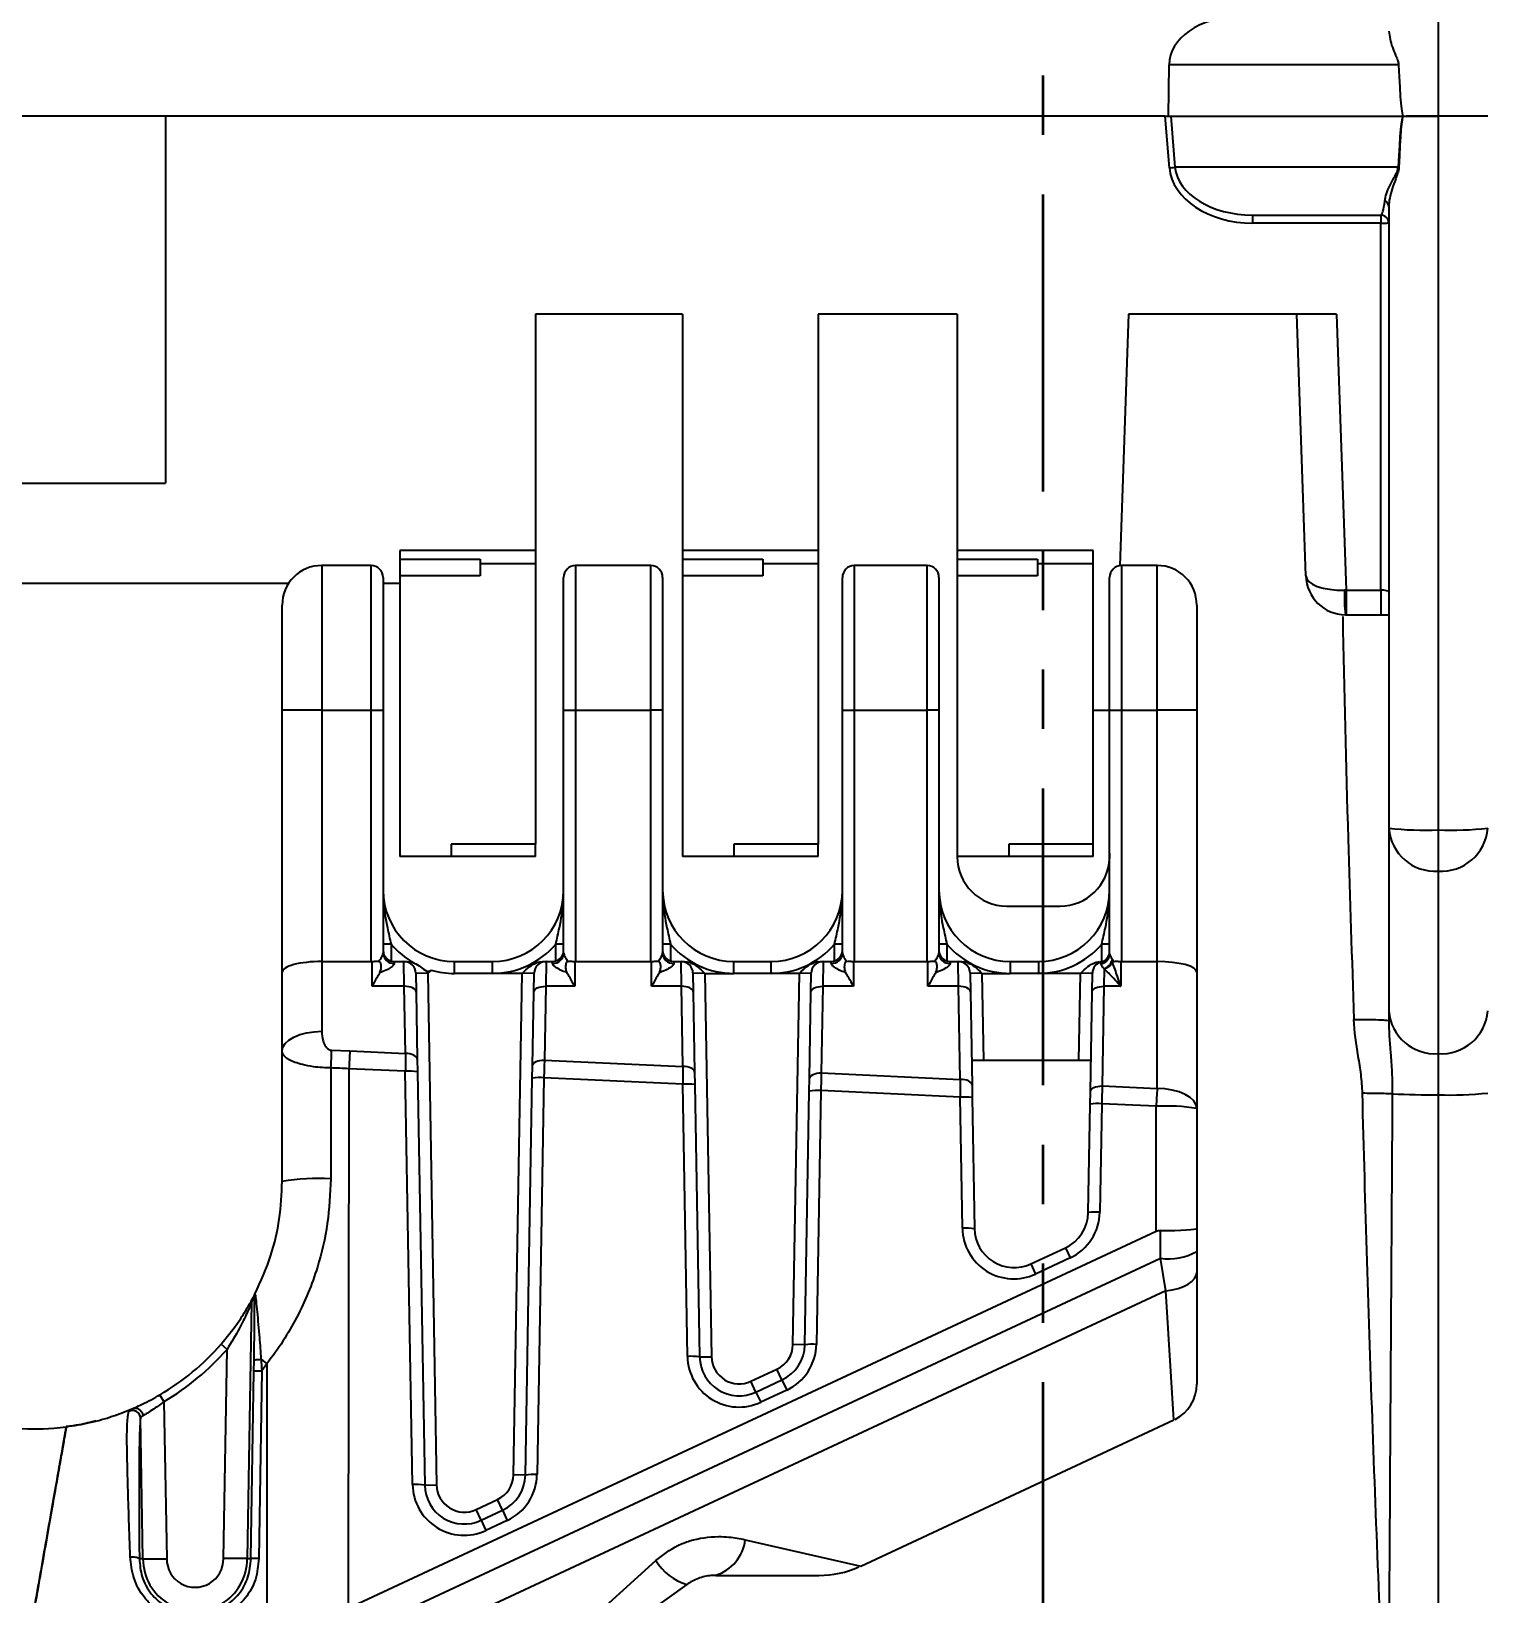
# Model space of a CAD drawing. Header units: millimetres. Extents: x 12 to 854, y 4 to 555.
# Drawn here: x 217.26 to 248.4, y 246.75 to 280.16 of the extents above; entities that cross this region are included whole.
import ezdxf

# ---------------------------------------------------------------- set-up
doc = ezdxf.new("R2010")
doc.units = ezdxf.units.MM
doc.linetypes.add('CENTER', pattern=[10.16, 6.35, -1.27, 1.27, -1.27])
doc.linetypes.add('PHANTOM', pattern=[12.7, 6.35, -1.27, 1.27, -1.27, 1.27, -1.27])
doc.layers.add('DEFAULT_1', color=7, linetype='CENTER')
doc.styles.add('SLDTEXTSTYLE2', font='TXT', dxfattribs={"width": 0.75})
doc.dimstyles.new('SLDDIMSTYLE0', dxfattribs={"dimtxt": 6.614583, "dimasz": 3.556, "dimexe": 0, "dimexo": 0.0625, "dimgap": 1.653646, "dimtad": 1, "dimdec": 0, "dimlfac": 3, "dimrnd": 1e-09, "dimzin": 12, "dimdsep": 46, "dimtxsty": 'SLDTEXTSTYLE2', "dimblk1": 'CLOSED', "dimblk2": 'CLOSED', "dimsah": 1, "dimcen": 0.09, "dimadec": 0, "dimazin": 3, "dimtfac": 1, "dimtdec": 0, "dimtofl": 0, "dimtmove": 0, "dimatfit": 3, "dimldrblk": 'CLOSED', "dimfxl": 1, "dimfrac": 2, "dimtolj": 1, "dimtzin": 12, "dimarcsym": 0})

# ---------------------------------------------------------------- blocks, each defined once
blk = doc.blocks.new('_Closed')
at = {"color": 0, "linetype": 'ByBlock', "lineweight": -2}
for p, q in [((-1, 0.166667), (0, 0)), ((-1, 0.166667), (-1, -0.166667)), ((0, 0), (-1, -0.166667)), ((0, 0), (-1, 0))]:
    blk.add_line(p, q, dxfattribs=at)
blk = doc.blocks.new('_D')
at = {"layer": 'DEFAULT_1'}
for p, q in [((196.6, 336.443), (194.588, 336.443)), ((194.588, 336.443), (194.588, 325.933)), ((213.7, 336.443), (215.712, 336.443)), ((215.712, 336.443), (215.712, 325.933)), ((194.588, 325.933), (196.6, 325.933)), ((215.712, 325.933), (213.7, 325.933)), ((117.805, 279.346), (117.805, 325.592)), ((284.344, 279.346), (284.344, 325.592)), ((117.805, 324.592), (284.344, 324.592))]:
    blk.add_line(p, q, dxfattribs=at)
at = {"layer": 'DEFAULT_1', "xscale": 3.556, "yscale": 3.556, "rotation": 180}
blk.add_blockref('_Closed', (117.805, 324.592, -2.982), dxfattribs=at)
at = {"layer": 'DEFAULT_1', "xscale": 3.556, "yscale": 3.556}
blk.add_blockref('_Closed', (284.344, 324.592, -2.982), dxfattribs=at)
at = {"layer": 'DEFAULT_1', "char_height": 6.6146, "attachment_point": 1, "style": 'SLDTEXTSTYLE2'}
for s, insert in [('500', (197.819, 346.311)), ('19.7', (196.6, 334.46))]:
    blk.add_mtext(s, dxfattribs=dict(at, insert=insert))

msp = doc.modelspace()

# ---------------------------------------------------------------- linework, layer by layer
at = {"color": 7, "linetype": 'PHANTOM', "lineweight": 35}
msp.add_line((238.886, 302.073), (238.886, 226.102), dxfattribs=at)
at = {"color": 7, "linetype": 'Continuous', "lineweight": 25}
for p, q in [((247.345, 287.614), (247.345, 278.346)), ((241.573, 278.346), (241.589, 279.441)), ((246.496, 279.441), (241.589, 279.441)), ((220.125, 278.346), (182.025, 278.346)), ((220.125, 278.346), (220.125, 270.501)), ((241.502, 278.346), (220.125, 278.346)), ((241.595, 277.239), (241.502, 278.346)), ((241.502, 278.346), (241.623, 278.346)), ((241.623, 278.346), (241.715, 277.251)), ((241.623, 278.346), (246.593, 278.346)), ((246.593, 278.346), (246.597, 278.346)), ((246.94, 278.346), (246.655, 278.346)), ((247.345, 278.346), (246.94, 278.346)), ((247.345, 278.346), (247.345, 263.083)), ((248.403, 278.346), (247.345, 278.346)), ((246.488, 277.251), (241.715, 277.251)), ((246.287, 276.409), (246.287, 263.12)), ((243.372, 276.229), (246.117, 276.229)), ((243.372, 276.229), (243.372, 276.054)), ((246.117, 276.054), (243.372, 276.054)), ((246.117, 276.229), (246.117, 276.054)), ((246.117, 268.211), (246.117, 276.054)), ((231.182, 274.113), (228.041, 274.113)), ((228.041, 274.113), (228.041, 269.06)), ((231.182, 274.113), (231.182, 269.06)), ((237.058, 274.113), (234.086, 274.113)), ((234.086, 274.113), (234.086, 269.06)), ((237.058, 274.113), (237.058, 269.06)), ((240.72, 274.113), (240.532, 268.733)), ((245.166, 274.113), (240.72, 274.113)), ((244.513, 268.515), (244.318, 274.113)), ((245.166, 274.113), (245.372, 268.211)), ((182.025, 270.501), (220.125, 270.501)), ((228.041, 269.06), (225.137, 269.06)), ((225.137, 269.06), (225.137, 268.876)), ((228.041, 269.06), (228.041, 268.771)), ((234.086, 269.06), (231.182, 269.06)), ((231.182, 269.06), (231.182, 268.876)), ((234.086, 269.06), (234.086, 268.771)), ((239.962, 269.06), (237.058, 269.06)), ((237.058, 269.06), (237.058, 268.876)), ((239.962, 268.771), (239.962, 269.06)), ((224.527, 268.736), (223.469, 268.736)), ((225.137, 268.876), (226.856, 268.876)), ((225.137, 268.876), (225.137, 268.515)), ((226.856, 268.876), (226.856, 268.771)), ((226.856, 268.771), (226.856, 268.515)), ((228.041, 268.771), (226.856, 268.771)), ((228.041, 268.771), (228.041, 262.779)), ((230.505, 268.736), (228.896, 268.736)), ((231.182, 268.876), (232.901, 268.876)), ((231.182, 268.876), (231.182, 268.515)), ((232.901, 268.876), (232.901, 268.771)), ((232.901, 268.771), (232.901, 268.515)), ((234.086, 268.771), (232.901, 268.771)), ((234.086, 268.771), (234.086, 262.779)), ((236.414, 268.736), (234.857, 268.736)), ((237.058, 268.876), (238.777, 268.876)), ((237.058, 268.876), (237.058, 268.515)), ((238.777, 268.876), (238.777, 268.771)), ((238.777, 268.771), (238.777, 268.515)), ((239.962, 268.771), (238.777, 268.771)), ((239.962, 262.779), (239.962, 268.771)), ((241.334, 268.736), (240.572, 268.736)), ((222.762, 268.355), (179.387, 268.355)), ((224.781, 268.482), (224.781, 265.646)), ((225.137, 268.355), (224.781, 268.355)), ((225.137, 268.515), (225.137, 262.513)), ((226.856, 268.515), (225.137, 268.515)), ((228.642, 265.646), (228.642, 268.482)), ((230.759, 268.482), (230.759, 265.646)), ((232.901, 268.515), (231.182, 268.515)), ((231.182, 268.515), (231.182, 262.513)), ((234.603, 265.646), (234.603, 268.482)), ((236.668, 268.482), (236.668, 265.646)), ((238.777, 268.515), (237.058, 268.515)), ((237.058, 268.515), (237.058, 262.513)), ((240.318, 265.646), (240.318, 268.482)), ((245.372, 268.211), (246.117, 268.211)), ((222.622, 265.646), (222.622, 267.89)), ((242.18, 267.89), (242.18, 265.646)), ((245.372, 267.685), (246.117, 267.685)), ((223.469, 265.646), (222.622, 265.646)), ((222.622, 260.043), (222.622, 265.646)), ((223.469, 265.646), (224.527, 265.646)), ((223.469, 265.646), (223.469, 260.27)), ((224.527, 265.646), (224.781, 265.646)), ((224.527, 260.27), (224.527, 265.646)), ((224.781, 265.646), (224.781, 260.457)), ((228.642, 265.646), (228.896, 265.646)), ((228.642, 260.457), (228.642, 265.646)), ((228.896, 265.646), (230.505, 265.646)), ((228.896, 265.646), (228.896, 260.27)), ((230.759, 265.646), (230.505, 265.646)), ((230.505, 260.27), (230.505, 265.646)), ((230.759, 265.646), (230.759, 260.457)), ((234.603, 265.646), (234.857, 265.646)), ((234.603, 260.457), (234.603, 265.646)), ((234.857, 265.646), (236.414, 265.646)), ((234.857, 265.646), (234.857, 260.27)), ((236.668, 265.646), (236.414, 265.646)), ((236.414, 260.27), (236.414, 265.646)), ((236.668, 265.646), (236.668, 260.457)), ((239.962, 265.646), (240.318, 265.646)), ((240.318, 265.646), (240.572, 265.646)), ((240.318, 260.441), (240.318, 265.646)), ((240.572, 265.646), (240.572, 260.27)), ((240.572, 265.646), (241.334, 265.646)), ((242.18, 265.646), (241.334, 265.646)), ((241.334, 260.27), (241.334, 265.646)), ((242.18, 265.646), (242.18, 260.043)), ((246.287, 263.12), (246.287, 259.217)), ((247.345, 263.083), (247.345, 262.203)), ((226.237, 262.779), (226.237, 262.513)), ((228.041, 262.779), (226.237, 262.779)), ((228.041, 262.513), (228.041, 262.779)), ((232.283, 262.779), (232.283, 262.513)), ((234.086, 262.779), (232.283, 262.779)), ((234.086, 262.513), (234.086, 262.779)), ((238.159, 262.779), (238.159, 262.513)), ((239.962, 262.779), (238.159, 262.779)), ((239.962, 262.513), (239.962, 262.779)), ((240.318, 262.587), (240.314, 262.476)), ((226.237, 262.513), (225.137, 262.513)), ((228.041, 262.513), (226.237, 262.513)), ((232.283, 262.513), (231.182, 262.513)), ((234.086, 262.513), (232.283, 262.513)), ((238.159, 262.513), (237.058, 262.513)), ((239.962, 262.513), (238.159, 262.513)), ((247.345, 262.203), (247.345, 258.3)), ((238.116, 261.455), (239.256, 261.455)), ((224.951, 260.642), (224.781, 260.642)), ((224.951, 260.642), (224.951, 260.28)), ((228.642, 260.642), (228.473, 260.642)), ((228.473, 260.28), (228.473, 260.642)), ((230.928, 260.642), (230.759, 260.642)), ((230.928, 260.642), (230.928, 260.28)), ((234.603, 260.642), (234.433, 260.642)), ((234.433, 260.28), (234.433, 260.642)), ((236.838, 260.642), (236.668, 260.642)), ((236.838, 260.642), (236.838, 260.28)), ((240.318, 260.642), (240.148, 260.642)), ((240.148, 260.277), (240.148, 260.642)), ((223.469, 260.27), (223.469, 258.778)), ((223.469, 260.27), (224.527, 260.27)), ((224.544, 259.741), (224.544, 260.271)), ((225.018, 260.27), (225.018, 260.229)), ((225.018, 260.27), (225.226, 260.27)), ((225.233, 259.741), (225.226, 260.27)), ((225.226, 260.27), (225.294, 260.27)), ((226.305, 260.016), (226.305, 260.27)), ((226.305, 260.27), (227.118, 260.27)), ((227.118, 260.016), (227.118, 260.27)), ((228.197, 260.27), (228.265, 260.27)), ((228.265, 260.27), (228.258, 259.741)), ((228.265, 260.27), (228.405, 260.27)), ((228.405, 260.229), (228.405, 260.27)), ((228.879, 260.271), (228.879, 259.741)), ((228.896, 260.27), (230.505, 260.27)), ((230.522, 259.741), (230.522, 260.271)), ((230.996, 260.27), (230.996, 260.229)), ((230.996, 260.27), (231.153, 260.27)), ((231.16, 259.741), (231.153, 260.27)), ((231.153, 260.27), (231.221, 260.27)), ((232.283, 260.016), (232.283, 260.27)), ((232.283, 260.27), (233.079, 260.27)), ((233.079, 260.016), (233.079, 260.27)), ((234.124, 260.27), (234.192, 260.27)), ((234.192, 260.27), (234.185, 259.741)), ((234.192, 260.27), (234.365, 260.27)), ((234.365, 260.229), (234.365, 260.27)), ((234.84, 260.271), (234.84, 259.741)), ((234.857, 260.27), (236.414, 260.27)), ((236.431, 259.741), (236.431, 260.271)), ((236.905, 260.27), (236.905, 260.229)), ((236.905, 260.27), (237.079, 260.27)), ((237.086, 259.741), (237.079, 260.27)), ((237.079, 260.27), (237.147, 260.27)), ((238.192, 260.27), (238.192, 260.016)), ((238.192, 260.27), (238.794, 260.27)), ((238.794, 260.27), (238.794, 260.016)), ((240.38, 260.314), (240.415, 260.272)), ((240.555, 260.271), (240.555, 259.741)), ((240.572, 260.27), (241.334, 260.27)), ((241.334, 257.554), (241.334, 260.27)), ((222.622, 258.355), (222.622, 260.043)), ((225.48, 260.02), (225.487, 259.618)), ((225.734, 260.016), (225.48, 260.02)), ((225.734, 260.016), (225.925, 249.08)), ((227.118, 260.016), (226.305, 260.016)), ((227.757, 260.016), (227.118, 260.016)), ((227.57, 249.295), (227.757, 260.016)), ((228.011, 260.02), (227.757, 260.016)), ((228.004, 259.618), (228.011, 260.02)), ((231.406, 260.02), (231.414, 259.618)), ((231.661, 260.016), (231.406, 260.02)), ((231.661, 260.016), (231.804, 251.821)), ((231.661, 260.016), (232.283, 260.016)), ((233.079, 260.016), (232.283, 260.016)), ((233.684, 260.016), (233.079, 260.016)), ((233.545, 252.081), (233.684, 260.016)), ((233.938, 260.02), (233.684, 260.016)), ((233.931, 259.618), (233.938, 260.02)), ((237.333, 260.02), (237.34, 259.618)), ((237.587, 260.016), (237.333, 260.02)), ((237.587, 260.016), (237.62, 258.153)), ((237.587, 260.016), (238.192, 260.016)), ((238.794, 260.016), (238.192, 260.016)), ((239.695, 260.016), (238.794, 260.016)), ((239.662, 258.153), (239.695, 260.016)), ((239.949, 260.02), (239.695, 260.016)), ((239.942, 259.618), (239.949, 260.02)), ((240.201, 260.113), (240.196, 259.741)), ((240.207, 260.109), (240.201, 260.113)), ((242.18, 260.043), (242.18, 257.131)), ((225.233, 259.741), (224.544, 259.741)), ((225.258, 258.303), (225.233, 259.741)), ((225.487, 259.618), (225.512, 258.18)), ((227.977, 258.042), (228.004, 259.618)), ((228.258, 259.741), (228.231, 258.164)), ((228.879, 259.741), (228.258, 259.741)), ((231.16, 259.741), (230.522, 259.741)), ((231.189, 258.027), (231.16, 259.741)), ((231.414, 259.618), (231.443, 257.904)), ((233.898, 257.766), (233.931, 259.618)), ((234.185, 259.741), (234.152, 257.889)), ((234.84, 259.741), (234.185, 259.741)), ((237.086, 259.741), (236.431, 259.741)), ((237.121, 257.75), (237.086, 259.741)), ((237.34, 259.618), (237.375, 257.628)), ((239.905, 257.486), (239.942, 259.618)), ((240.196, 259.741), (240.159, 257.609)), ((240.555, 259.741), (240.196, 259.741)), ((246.287, 259.217), (246.287, 259.007)), ((222.622, 255.571), (222.622, 258.355)), ((223.676, 258.375), (224.071, 258.358)), ((224.071, 258.358), (225.258, 258.303)), ((247.345, 258.3), (247.345, 257.421)), ((223.66, 257.995), (223.66, 255.626)), ((224.05, 257.979), (224.036, 246.439)), ((225.256, 257.923), (224.05, 257.979)), ((225.411, 249.085), (225.256, 257.923)), ((225.512, 258.18), (225.517, 257.914)), ((225.517, 257.914), (225.671, 249.076)), ((227.972, 257.776), (227.977, 258.042)), ((228.231, 258.164), (231.189, 258.027)), ((237.62, 258.153), (237.366, 258.153)), ((239.662, 258.153), (237.62, 258.153)), ((239.917, 258.153), (239.662, 258.153)), ((227.824, 249.29), (227.972, 257.776)), ((228.22, 257.785), (228.072, 249.299)), ((231.188, 257.647), (228.22, 257.785)), ((231.29, 251.826), (231.188, 257.647)), ((231.443, 257.904), (231.448, 257.638)), ((231.448, 257.638), (231.55, 251.817)), ((233.894, 257.5), (233.898, 257.766)), ((234.152, 257.889), (237.121, 257.75)), ((237.375, 257.628), (237.38, 257.362)), ((240.159, 257.609), (241.334, 257.554)), ((233.799, 252.076), (233.894, 257.5)), ((234.142, 257.509), (234.047, 252.085)), ((237.119, 257.37), (234.142, 257.509)), ((237.168, 254.567), (237.119, 257.37)), ((237.38, 257.362), (237.428, 254.558)), ((239.9, 257.221), (239.905, 257.486)), ((247.345, 257.421), (247.345, 242.18)), ((239.86, 254.903), (239.9, 257.221)), ((240.148, 257.229), (240.108, 254.911)), ((241.313, 257.175), (240.148, 257.229)), ((241.313, 254.495), (241.313, 257.175)), ((242.18, 257.131), (242.18, 254.568)), ((242.18, 254.568), (242.18, 254.074)), ((241.313, 254.495), (224.036, 246.439)), ((241.402, 253.927), (241.402, 254.516)), ((224.269, 245.938), (241.402, 253.927)), ((238.633, 253.806), (239.371, 254.15)), ((239.472, 253.933), (238.734, 253.589)), ((239.371, 254.15), (239.472, 253.933)), ((241.517, 253.23), (241.402, 253.927)), ((242.18, 254.074), (242.18, 253.623)), ((238.633, 253.806), (238.734, 253.589)), ((242.18, 253.623), (242.18, 251.235)), ((221.969, 252.983), (221.873, 247.504)), ((241.517, 253.23), (224.557, 245.321)), ((221.443, 251.978), (221.316, 252.09)), ((221.365, 247.506), (221.443, 251.978)), ((233.799, 252.076), (233.545, 252.081)), ((222.019, 251.514), (222.023, 251.743)), ((222.172, 251.765), (222.292, 251.669)), ((222.292, 251.669), (222.187, 251.519)), ((222.292, 251.669), (222.291, 245.973)), ((231.55, 251.817), (231.804, 251.821)), ((221.955, 247.503), (222.019, 251.514)), ((222.188, 251.519), (222.123, 247.509)), ((232.647, 251.295), (233.203, 251.554)), ((232.754, 251.064), (232.647, 251.295)), ((232.754, 251.064), (233.31, 251.324)), ((233.31, 251.324), (233.203, 251.554)), ((233.31, 251.324), (233.412, 251.107)), ((220.095, 250.861), (220.009, 251.007)), ((232.754, 251.064), (232.855, 250.848)), ((233.412, 251.107), (232.855, 250.848)), ((220.095, 250.861), (220.154, 247.501)), ((219.646, 247.497), (219.593, 250.506)), ((234.994, 247.345), (241.691, 250.468)), ((227.824, 249.29), (227.57, 249.295)), ((225.671, 249.076), (225.925, 249.08)), ((226.768, 248.553), (227.228, 248.768)), ((226.875, 248.323), (226.768, 248.553)), ((227.335, 248.538), (227.228, 248.768)), ((226.875, 248.323), (227.335, 248.538)), ((226.875, 248.323), (226.976, 248.106)), ((227.436, 248.321), (226.976, 248.106)), ((227.335, 248.538), (227.436, 248.321)), ((219.569, 247.497), (219.569, 247.496)), ((231.279, 246.95), (226.022, 243.2)), ((231.893, 247.146), (234.1, 247.146))]:
    msp.add_line(p, q, dxfattribs=at)
at = {"color": 8, "linetype": 'Continuous', "lineweight": 25}
for p, q in [((223.469, 268.736), (223.469, 265.646)), ((224.527, 265.646), (224.527, 268.736)), ((228.896, 268.736), (228.896, 265.646)), ((230.505, 265.646), (230.505, 268.736)), ((234.857, 268.736), (234.857, 265.646)), ((236.414, 265.646), (236.414, 268.736)), ((240.572, 268.736), (240.572, 265.646)), ((241.334, 265.646), (241.334, 268.736)), ((245.372, 268.211), (245.372, 267.685)), ((246.117, 268.211), (246.117, 267.685)), ((241.691, 250.468), (241.517, 253.23)), ((232.525, 247.908), (234.994, 247.345)), ((225.687, 243.005), (230.613, 247.465))]:
    msp.add_line(p, q, dxfattribs=at)
at = {"color": 7, "linetype": 'Continuous', "lineweight": 25, "flags": 128}
for points in [[(225.487, 259.618), (225.482, 259.642), (225.467, 259.666), (225.443, 259.687), (225.412, 259.706), (225.373, 259.721), (225.33, 259.732), (225.282, 259.739), (225.233, 259.741)], [(228.004, 259.618), (228.009, 259.642), (228.024, 259.666), (228.048, 259.687), (228.079, 259.706), (228.118, 259.721), (228.161, 259.732), (228.209, 259.739), (228.258, 259.741)], [(231.414, 259.618), (231.408, 259.642), (231.394, 259.666), (231.37, 259.687), (231.338, 259.706), (231.3, 259.721), (231.256, 259.732), (231.209, 259.739), (231.16, 259.741)], [(233.931, 259.618), (233.936, 259.642), (233.951, 259.666), (233.974, 259.687), (234.006, 259.706), (234.044, 259.721), (234.088, 259.732), (234.135, 259.739), (234.185, 259.741)], [(237.34, 259.618), (237.335, 259.642), (237.32, 259.666), (237.297, 259.687), (237.265, 259.706), (237.227, 259.721), (237.183, 259.732), (237.135, 259.739), (237.086, 259.741)], [(239.942, 259.618), (239.947, 259.642), (239.962, 259.666), (239.986, 259.687), (240.017, 259.706), (240.056, 259.721), (240.099, 259.732), (240.147, 259.739), (240.196, 259.741)], [(222.622, 258.355), (222.638, 258.437), (222.687, 258.517), (222.765, 258.59), (222.87, 258.654), (222.998, 258.707), (223.145, 258.746), (223.304, 258.77), (223.469, 258.778)], [(225.512, 258.18), (225.507, 258.205), (225.492, 258.228), (225.468, 258.25), (225.437, 258.268), (225.398, 258.283), (225.355, 258.294), (225.307, 258.301), (225.258, 258.303)], [(227.977, 258.042), (227.982, 258.066), (227.997, 258.09), (228.02, 258.111), (228.052, 258.13), (228.09, 258.145), (228.134, 258.156), (228.181, 258.163), (228.231, 258.164)], [(231.443, 257.904), (231.438, 257.929), (231.423, 257.952), (231.4, 257.973), (231.368, 257.992), (231.33, 258.007), (231.286, 258.018), (231.239, 258.025), (231.189, 258.027)], [(233.898, 257.766), (233.904, 257.791), (233.918, 257.814), (233.942, 257.835), (233.974, 257.854), (234.012, 257.869), (234.056, 257.88), (234.103, 257.887), (234.152, 257.889)], [(237.375, 257.628), (237.37, 257.652), (237.355, 257.676), (237.331, 257.697), (237.3, 257.716), (237.261, 257.731), (237.218, 257.742), (237.17, 257.749), (237.121, 257.75)], [(239.905, 257.486), (239.91, 257.511), (239.925, 257.534), (239.948, 257.556), (239.98, 257.574), (240.018, 257.59), (240.062, 257.601), (240.11, 257.607), (240.159, 257.609)], [(242.18, 257.131), (242.164, 257.213), (242.116, 257.293), (242.038, 257.366), (241.932, 257.43), (241.804, 257.483), (241.658, 257.522), (241.499, 257.546), (241.334, 257.554)], [(241.517, 253.23), (241.654, 253.25), (241.781, 253.281), (241.895, 253.322), (241.994, 253.371), (242.074, 253.427), (242.132, 253.49), (242.168, 253.555), (242.18, 253.623)], [(219.646, 247.497), (219.603, 247.497), (219.569, 247.496)], [(221.873, 247.504), (221.916, 247.504), (221.955, 247.503)]]:
    msp.add_lwpolyline(points, dxfattribs=at)
at = {"color": 7, "linetype": 'Continuous', "lineweight": 25}
for centre, radius, start, end in [((246.369, 278.282), 0.233, 15.4623, 15.908), ((241.296, 280.882), 3.655, 274.6983, 276.5834), ((246.415, 276.733), 0.522, 80.3819, 82.057), ((246.149, 276.403), 0.138, 2.6536, 67.8829), ((246.117, 276.06), 0.169, 0, 90), ((246.159, 277.272), 1.218, 268.0109, 275.9867), ((223.469, 267.89), 0.847, 90, 180), ((224.527, 268.482), 0.254, 0, 90), ((228.896, 268.482), 0.254, 90, 180), ((230.505, 268.482), 0.254, 0, 90), ((234.857, 268.482), 0.254, 90, 180), ((236.414, 268.482), 0.254, 0, 90), ((240.572, 268.482), 0.254, 90, 180), ((241.334, 267.89), 0.847, 0, 90), ((247.081, 270.692), 7.614, 264.0133, 271.9891), ((247.279, 263.196), 0.995, 184.4019, 273.8113), ((247.609, 270.692), 7.614, 268.0109, 275.9867), ((247.411, 263.196), 0.995, 266.1887, 355.5981), ((238.116, 262.513), 1.058, 180, 270), ((239.256, 262.513), 1.058, 270, 358), ((226.305, 261.794), 1.524, 180, 270), ((227.118, 261.794), 1.524, 270, 0), ((232.283, 261.794), 1.524, 180, 270), ((233.079, 261.794), 1.524, 270, 0), ((238.192, 261.794), 1.524, 180, 270), ((238.794, 261.794), 1.524, 270, 0), ((226.305, 261.794), 1.778, 220.3676, 241.0358), ((227.118, 261.794), 1.778, 270, 319.6324), ((232.283, 261.794), 1.778, 220.3676, 270), ((233.079, 261.794), 1.778, 270, 319.6324), ((238.192, 261.794), 1.778, 220.3676, 270), ((238.794, 261.794), 1.778, 270, 319.6324), ((225.018, 260.507), 0.237, 180, 270), ((225.014, 260.461), 0.233, 181.1537, 271.109), ((225.226, 260.016), 0.254, 1, 90), ((228.265, 260.016), 0.254, 90, 179), ((228.405, 260.507), 0.237, 270, 0), ((228.409, 260.461), 0.233, 268.891, 358.8463), ((230.996, 260.507), 0.237, 180, 270), ((230.991, 260.461), 0.233, 181.1537, 271.109), ((231.153, 260.016), 0.254, 1, 90), ((234.192, 260.016), 0.254, 90, 179), ((234.365, 260.507), 0.237, 270, 0), ((234.37, 260.461), 0.233, 268.891, 358.8463), ((236.905, 260.507), 0.237, 180, 270), ((236.901, 260.461), 0.233, 181.1537, 271.109), ((237.079, 260.016), 0.254, 1, 90), ((240.203, 260.016), 0.254, 104.4578, 179), ((240.088, 260.444), 0.23, 282.9489, 359.196), ((240.08, 260.491), 0.237, 284.4578, 0), ((240.072, 260.407), 0.321, 293.6163, 343.2898), ((226.305, 261.794), 1.778, 253.7182, 270), ((247.279, 259.293), 0.995, 184.4019, 273.8113), ((247.411, 259.293), 0.995, 266.1887, 355.5981), ((258.036, 256.697), 34.401, 177.2045, 177.8364), ((251.365, 256.68), 27.346, 176.4819, 177.2772), ((225.344, 256.673), 1.253, 82.0872, 94.0116), ((228.138, 256.595), 1.193, 86.0845, 98.0117), ((231.276, 256.397), 1.253, 82.0872, 94.0116), ((234.06, 256.319), 1.193, 86.0845, 98.0117), ((237.207, 256.12), 1.253, 82.0872, 94.0116), ((268.628, 255.876), 27.346, 176.4819, 177.2772), ((247.206, 272.317), 14.897, 266.7508, 270.5354), ((247.609, 265.03), 7.614, 268.0109, 275.9867), ((240.067, 256.039), 1.193, 86.0845, 98.0117), ((241.533, 252.966), 4.214, 81.1614, 92.9893), ((223.405, 250.661), 4.971, 87.0554, 99.0548), ((239.013, 254.917), 0.847, 295, 359), ((239.007, 254.931), 1.101, 295, 359), ((240.026, 253.721), 1.193, 86.0845, 98.0117), ((237.256, 253.317), 1.253, 82.0872, 94.0116), ((238.269, 254.586), 1.101, 181, 295), ((238.275, 254.573), 0.847, 181, 295), ((241.579, 255.124), 1.211, 261.6118, 299.7877), ((217.161, 255.574), 5.461, 331.6826, 332.8781), ((222.138, 252.981), 0.169, 151.6845, 179.0789), ((217.331, 255.571), 5.292, 331.6826, 332.8781), ((222.191, 253.082), 0.169, 152.8799, 179.0828), ((217.331, 255.571), 5.292, 300.4135, 318.8616), ((217.331, 255.571), 5.461, 300.4135, 318.8616), ((232.953, 252.091), 0.593, 295, 359), ((232.953, 252.091), 0.847, 295, 359), ((232.946, 252.105), 1.101, 295, 359), ((233.965, 250.895), 1.193, 86.0845, 98.0117), ((231.377, 250.576), 1.253, 82.0872, 94.0116), ((232.39, 251.845), 1.101, 181, 295), ((232.396, 251.832), 0.847, 181, 295), ((232.396, 251.832), 0.593, 181, 295), ((241.334, 251.235), 0.847, 296.8227, 0), ((219.424, 250.501), 0.17, 1.6837, 118.7476), ((226.977, 249.305), 0.593, 295, 359), ((226.977, 249.305), 0.847, 295, 359), ((226.971, 249.318), 1.101, 295, 359), ((227.99, 248.109), 1.193, 86.0845, 98.0117), ((225.498, 247.835), 1.253, 82.0872, 94.0116), ((226.511, 249.104), 1.101, 181, 295), ((226.517, 249.09), 0.847, 181, 295), ((226.517, 249.09), 0.593, 181, 295), ((231.623, 248.014), 0.908, 287.3161, 353.33), ((220.76, 247.497), 1.114, 180.0058, 0.3388), ((220.76, 247.497), 0.606, 179.6521, 0.8153), ((231.6, 248.053), 1.149, 210.7369, 253.7577), ((234.1, 249.263), 2.117, 270, 293.8877)]:
    msp.add_arc(centre, radius, start, end, dxfattribs=at)
at = {"color": 8, "linetype": 'Continuous', "lineweight": 25}
msp.add_arc((248.942, 268.068), 3.604, 177.7493, 186.11, dxfattribs=at)
at = {"color": 7, "linetype": 'Continuous', "lineweight": 25}
for centre, major_axis, ratio, start_param, end_param in [((243.086, 279.404), (1.497, -0.052), 0.706247, 1.620082, 3.155972), ((247.345, 381.851), (0.748, 103.505), 0.007232, 2.996039, 3.141645), ((247.465, 158.281), (-0.868, 120.066), 0.007232, 0.003743, 0.135176), ((247.345, 158.275), (-0.748, 120.07), 0.006235, 0.003791, 0.135224), ((243.329, 277.282), (1.736, -0.06), 0.706247, 3.225785, 4.761674), ((243.329, 277.288), (1.617, -0.049), 0.653924, 3.222844, 4.758734), ((246.117, 277.288), (0, 1.058), 0.113137, 3.141593, 3.914915), ((245.359, 268.544), (0.846, 0.03), 0.393808, 3.141593, 4.677504), ((245.359, 268.544), (-0.03, 0.858), 0.985834, 1.570796, 3.106707), ((245.371, 268.205), (0.847, 0.018), 0.006923, 1.569675, 1.605778), ((246.117, 268.169), (0.169, 0), 0.244637, 0, 1.570796), ((223.469, 260.043), (0.847, 0), 0.267949, 1.570796, 3.141593), ((224.527, 260.71), (0, 0.44), 0.57735, 3.141593, 3.208309), ((228.896, 260.71), (0, 0.44), 0.57735, 3.074877, 3.141593), ((230.505, 260.71), (0, 0.44), 0.57735, 3.141593, 3.208309), ((234.857, 260.71), (0, 0.44), 0.57735, 3.074877, 3.141593), ((236.414, 260.71), (0, 0.44), 0.57735, 3.141593, 3.208309), ((240.572, 260.71), (0, 0.44), 0.57735, 3.074876, 3.141592), ((241.334, 260.043), (0.847, 0), 0.267949, 0, 1.570796), ((225.263, 257.879), (0.001, 0.848), 0.008038, 1.047462, 1.519269), ((228.225, 257.741), (0.022, 0.847), 0.008051, 1.047659, 1.519466), ((231.195, 257.603), (0.001, 0.848), 0.008038, 1.047462, 1.519269), ((234.147, 257.465), (0.022, 0.847), 0.008051, 1.047659, 1.519466), ((237.126, 257.327), (0.001, 0.848), 0.008038, 1.047462, 1.519269), ((240.154, 257.186), (0.022, 0.847), 0.008051, 1.047659, 1.519466), ((241.334, 254.568), (0.847, 0), 0.06173, 4.793451, 6.283185), ((241.334, 250.807), (0.073, 3.709), 0.227407, 0.005636, 0.111105)]:
    msp.add_ellipse(centre, major_axis=major_axis, ratio=ratio, start_param=start_param, end_param=end_param, dxfattribs=at)
for points, knots in [([(246.287, 280.16), (246.302, 280.05), (246.325, 279.893), (246.421, 279.677), (246.47, 279.562), (246.492, 279.488), (246.495, 279.451), (246.496, 279.441)], [0, 0, 0, 0, 0.528788, 0.756815, 0.89068, 0.97013, 1, 1, 1, 1]), ([(246.594, 278.344), (246.594, 278.344), (246.594, 278.344), (246.594, 278.345), (246.595, 278.345), (246.596, 278.346), (246.597, 278.346)], [0, 0, 0, 0, 0.00000198414, 0.00000198414, 0.00000198414, 0.0000132613, 0.0000132613, 0.0000132613, 0.0000132613]), ([(246.597, 278.346), (246.612, 278.346), (246.641, 278.346), (246.688, 278.346), (246.736, 278.346), (246.785, 278.346), (246.836, 278.346), (246.887, 278.346), (246.923, 278.346), (246.94, 278.346)], [0, 0, 0, 0, 0.148233, 0.294674, 0.439322, 0.582178, 0.723243, 0.862517, 1, 1, 1, 1]), ([(246.94, 278.346), (246.959, 278.346), (246.996, 278.346), (247.053, 278.346), (247.111, 278.346), (247.169, 278.346), (247.227, 278.346), (247.286, 278.346), (247.325, 278.346), (247.345, 278.346)], [0, 0, 0, 0, 0.14446, 0.288385, 0.431776, 0.574632, 0.716954, 0.858743, 1, 1, 1, 1]), ([(246.201, 276.53), (246.207, 276.58), (246.219, 276.632), (246.256, 276.739), (246.279, 276.794), (246.334, 276.909), (246.366, 276.968), (246.417, 277.063), (246.435, 277.095), (246.46, 277.148), (246.468, 277.166), (246.481, 277.206), (246.486, 277.228), (246.488, 277.251)], [0, 0, 0, 0, 0.25, 0.25, 0.5, 0.5, 0.75, 0.75, 0.875, 0.875, 0.9375, 0.9375, 1, 1, 1, 1]), ([(246.503, 277.248), (246.501, 277.201), (246.489, 277.158), (246.463, 277.078), (246.448, 277.04), (246.406, 276.93), (246.38, 276.86), (246.336, 276.724), (246.318, 276.658), (246.294, 276.53), (246.287, 276.468), (246.287, 276.409)], [0, 0, 0, 0, 0.125, 0.125, 0.25, 0.25, 0.5, 0.5, 0.75, 0.75, 1, 1, 1, 1]), ([(245.359, 267.685), (245.36, 267.685), (245.365, 267.685), (245.369, 267.685), (245.372, 267.685)], [0, 0, 0, 0, 0.250016, 1, 1, 1, 1]), ([(246.117, 267.685), (246.163, 267.685), (246.222, 267.685), (246.274, 267.684), (246.286, 267.684)], [0, 0, 0, 0, 0.772204, 1, 1, 1, 1]), ([(224.781, 261.794), (224.781, 261.792), (224.781, 261.783), (224.782, 261.705), (224.792, 261.438), (224.851, 261.066), (224.923, 260.758), (224.951, 260.642)], [0, 0, 0, 0, 0.003785, 0.024954, 0.203571, 0.701904, 1, 1, 1, 1]), ([(228.473, 260.642), (228.5, 260.758), (228.572, 261.066), (228.631, 261.438), (228.642, 261.705), (228.642, 261.783), (228.642, 261.792), (228.642, 261.794)], [0, 0, 0, 0, 0.298096, 0.796429, 0.975046, 0.996215, 1, 1, 1, 1]), ([(230.759, 261.794), (230.759, 261.792), (230.759, 261.783), (230.759, 261.705), (230.77, 261.438), (230.828, 261.066), (230.901, 260.758), (230.928, 260.642)], [0, 0, 0, 0, 0.003785, 0.024954, 0.203571, 0.701904, 1, 1, 1, 1]), ([(234.433, 260.642), (234.46, 260.758), (234.533, 261.066), (234.591, 261.438), (234.602, 261.705), (234.603, 261.783), (234.603, 261.792), (234.603, 261.794)], [0, 0, 0, 0, 0.298096, 0.796429, 0.975046, 0.996215, 1, 1, 1, 1]), ([(236.668, 261.794), (236.668, 261.792), (236.668, 261.783), (236.669, 261.705), (236.679, 261.438), (236.738, 261.066), (236.811, 260.758), (236.838, 260.642)], [0, 0, 0, 0, 0.003785, 0.024954, 0.203571, 0.701904, 1, 1, 1, 1]), ([(240.148, 260.642), (240.175, 260.758), (240.248, 261.066), (240.306, 261.438), (240.317, 261.705), (240.318, 261.783), (240.318, 261.792), (240.318, 261.794)], [0, 0, 0, 0, 0.298096, 0.796429, 0.975046, 0.996215, 1, 1, 1, 1]), ([(224.544, 260.271), (224.571, 260.273), (224.622, 260.277), (224.664, 260.274), (224.684, 260.272)], [0, 0, 0, 0, 0.534026, 1, 1, 1, 1]), ([(224.684, 260.272), (224.698, 260.289), (224.733, 260.33), (224.771, 260.398), (224.778, 260.437), (224.781, 260.457)], [0, 0, 0, 0, 0.258716, 0.639007, 1, 1, 1, 1]), ([(224.714, 260.037), (224.723, 260.061), (224.74, 260.103), (224.741, 260.171), (224.736, 260.216), (224.729, 260.24), (224.721, 260.254), (224.71, 260.265), (224.697, 260.27), (224.688, 260.272), (224.684, 260.272)], [0, 0, 0, 0, 0.3454013, 0.6094369, 0.7414715, 0.7928571, 0.8447926, 0.8899534, 0.9521435, 1, 1, 1, 1]), ([(225.294, 260.27), (225.337, 260.265), (225.389, 260.26), (225.436, 260.241), (225.444, 260.238)], [0, 0, 0, 0, 0.838211, 1, 1, 1, 1]), ([(227.757, 260.016), (227.757, 260.016), (227.808, 260.067), (227.901, 260.158), (228.052, 260.253), (228.154, 260.265), (228.197, 260.27)], [0, 0, 0, 0, 0.0035347, 0.4132483, 0.7522779, 1, 1, 1, 1]), ([(228.642, 260.457), (228.643, 260.449), (228.645, 260.421), (228.671, 260.361), (228.71, 260.304), (228.735, 260.276), (228.739, 260.272)], [0, 0, 0, 0, 0.146205, 0.559906, 0.934641, 1, 1, 1, 1]), ([(228.739, 260.272), (228.734, 260.271), (228.724, 260.27), (228.71, 260.263), (228.7, 260.251), (228.693, 260.236), (228.686, 260.21), (228.682, 260.157), (228.685, 260.093), (228.702, 260.054), (228.709, 260.037)], [0, 0, 0, 0, 0.062755, 0.126139, 0.168408, 0.210606, 0.279778, 0.423906, 0.746877, 1, 1, 1, 1]), ([(228.739, 260.272), (228.759, 260.274), (228.801, 260.277), (228.852, 260.273), (228.879, 260.271)], [0, 0, 0, 0, 0.465974, 1, 1, 1, 1]), ([(230.522, 260.271), (230.549, 260.273), (230.599, 260.277), (230.642, 260.274), (230.661, 260.272)], [0, 0, 0, 0, 0.5340264, 1, 1, 1, 1]), ([(230.661, 260.272), (230.676, 260.289), (230.711, 260.33), (230.748, 260.398), (230.755, 260.437), (230.759, 260.457)], [0, 0, 0, 0, 0.258716, 0.639007, 1, 1, 1, 1]), ([(230.692, 260.037), (230.701, 260.061), (230.717, 260.103), (230.719, 260.171), (230.714, 260.216), (230.706, 260.24), (230.698, 260.254), (230.687, 260.265), (230.675, 260.27), (230.665, 260.272), (230.661, 260.272)], [0, 0, 0, 0, 0.3454013, 0.6094369, 0.7414715, 0.7928571, 0.8447926, 0.8899534, 0.9521435, 1, 1, 1, 1]), ([(231.221, 260.27), (231.264, 260.265), (231.366, 260.253), (231.517, 260.158), (231.609, 260.067), (231.66, 260.016), (231.661, 260.016)], [0, 0, 0, 0, 0.2477221, 0.5867517, 0.9964653, 1, 1, 1, 1]), ([(233.684, 260.016), (233.684, 260.016), (233.735, 260.067), (233.827, 260.158), (233.978, 260.253), (234.081, 260.265), (234.124, 260.27)], [0, 0, 0, 0, 0.003535, 0.413248, 0.752278, 1, 1, 1, 1]), ([(234.603, 260.457), (234.603, 260.449), (234.605, 260.421), (234.632, 260.361), (234.67, 260.304), (234.696, 260.276), (234.7, 260.272)], [0, 0, 0, 0, 0.146205, 0.559906, 0.934641, 1, 1, 1, 1]), ([(234.7, 260.272), (234.695, 260.271), (234.684, 260.27), (234.671, 260.263), (234.661, 260.251), (234.654, 260.236), (234.647, 260.21), (234.642, 260.157), (234.646, 260.093), (234.662, 260.054), (234.67, 260.037)], [0, 0, 0, 0, 0.062755, 0.126139, 0.168408, 0.210606, 0.279778, 0.423906, 0.746877, 1, 1, 1, 1]), ([(234.7, 260.272), (234.72, 260.274), (234.762, 260.277), (234.813, 260.273), (234.84, 260.271)], [0, 0, 0, 0, 0.4659736, 1, 1, 1, 1]), ([(236.431, 260.271), (236.458, 260.273), (236.509, 260.277), (236.551, 260.274), (236.571, 260.272)], [0, 0, 0, 0, 0.534026, 1, 1, 1, 1]), ([(236.571, 260.272), (236.585, 260.289), (236.62, 260.33), (236.658, 260.398), (236.665, 260.437), (236.668, 260.457)], [0, 0, 0, 0, 0.258716, 0.639007, 1, 1, 1, 1]), ([(236.601, 260.037), (236.611, 260.061), (236.627, 260.103), (236.628, 260.171), (236.623, 260.216), (236.616, 260.24), (236.608, 260.254), (236.597, 260.265), (236.584, 260.27), (236.575, 260.272), (236.571, 260.272)], [0, 0, 0, 0, 0.345401, 0.609437, 0.741471, 0.792857, 0.844793, 0.889953, 0.952144, 1, 1, 1, 1]), ([(237.147, 260.27), (237.19, 260.265), (237.293, 260.253), (237.443, 260.158), (237.536, 260.067), (237.587, 260.016), (237.587, 260.016)], [0, 0, 0, 0, 0.247722, 0.586752, 0.996465, 1, 1, 1, 1]), ([(239.695, 260.016), (239.695, 260.016), (239.746, 260.067), (239.839, 260.158), (239.98, 260.247), (240.071, 260.263), (240.103, 260.268)], [0, 0, 0, 0, 0.003767, 0.440436, 0.80177, 1, 1, 1, 1]), ([(240.139, 260.22), (240.139, 260.229), (240.14, 260.254), (240.14, 260.259), (240.14, 260.262)], [0, 0, 0, 0, 0.356541, 1, 1, 1, 1]), ([(240.375, 260.248), (240.359, 260.226), (240.329, 260.181), (240.269, 260.135), (240.227, 260.116), (240.208, 260.11), (240.207, 260.109)], [0, 0, 0, 0, 0.352319, 0.704517, 0.984469, 1, 1, 1, 1]), ([(240.318, 260.441), (240.321, 260.423), (240.327, 260.386), (240.36, 260.341), (240.379, 260.315), (240.38, 260.314)], [0, 0, 0, 0, 0.4647683, 0.9893107, 1, 1, 1, 1]), ([(240.415, 260.272), (240.409, 260.271), (240.399, 260.27), (240.385, 260.262), (240.378, 260.253), (240.375, 260.249), (240.375, 260.248)], [0, 0, 0, 0, 0.358493, 0.720976, 0.954569, 1, 1, 1, 1]), ([(240.375, 260.248), (240.379, 260.235), (240.399, 260.176), (240.456, 260.015), (240.515, 259.854), (240.554, 259.742), (240.555, 259.741)], [0, 0, 0, 0, 0.085512, 0.388962, 0.993717, 1, 1, 1, 1]), ([(240.415, 260.272), (240.435, 260.274), (240.477, 260.277), (240.528, 260.273), (240.555, 260.271)], [0, 0, 0, 0, 0.465973, 1, 1, 1, 1]), ([(224.714, 260.037), (224.692, 259.998), (224.641, 259.911), (224.579, 259.804), (224.545, 259.741), (224.544, 259.741)], [0, 0, 0, 0, 0.43547, 0.991205, 1, 1, 1, 1]), ([(225.018, 260.229), (225.014, 260.216), (225.01, 260.201), (224.974, 260.163), (224.91, 260.115), (224.807, 260.064), (224.734, 260.042), (224.714, 260.037)], [0, 0, 0, 0, 0.229379, 0.271484, 0.55263, 0.879318, 1, 1, 1, 1]), ([(225.444, 260.238), (225.491, 260.213), (225.586, 260.164), (225.671, 260.077), (225.741, 260.059), (225.768, 260.062), (225.79, 260.072), (225.802, 260.082), (225.807, 260.087)], [0, 0, 0, 0, 0.381556, 0.759722, 0.83142, 0.891255, 0.951033, 1, 1, 1, 1]), ([(225.807, 260.087), (225.783, 260.064), (225.758, 260.04), (225.734, 260.016), (225.734, 260.016)], [0, 0, 0, 0, 0.981933, 1, 1, 1, 1]), ([(228.709, 260.037), (228.708, 260.037), (228.659, 260.05), (228.568, 260.086), (228.469, 260.146), (228.424, 260.187), (228.408, 260.213), (228.406, 260.223), (228.405, 260.229)], [0, 0, 0, 0, 0.003404, 0.298963, 0.581958, 0.820777, 0.888421, 1, 1, 1, 1]), ([(228.879, 259.741), (228.879, 259.741), (228.844, 259.804), (228.782, 259.911), (228.731, 259.998), (228.709, 260.037)], [0, 0, 0, 0, 0.008795, 0.56453, 1, 1, 1, 1]), ([(230.692, 260.037), (230.669, 259.998), (230.619, 259.911), (230.557, 259.804), (230.522, 259.741), (230.522, 259.741)], [0, 0, 0, 0, 0.43547, 0.991205, 1, 1, 1, 1]), ([(230.996, 260.229), (230.992, 260.216), (230.987, 260.201), (230.951, 260.163), (230.888, 260.115), (230.785, 260.064), (230.711, 260.042), (230.692, 260.037)], [0, 0, 0, 0, 0.229379, 0.271484, 0.55263, 0.879318, 1, 1, 1, 1]), ([(234.67, 260.037), (234.669, 260.037), (234.619, 260.05), (234.528, 260.086), (234.429, 260.146), (234.385, 260.187), (234.368, 260.213), (234.366, 260.223), (234.365, 260.229)], [0, 0, 0, 0, 0.003404, 0.298963, 0.581958, 0.820777, 0.888421, 1, 1, 1, 1]), ([(234.84, 259.741), (234.839, 259.741), (234.805, 259.804), (234.743, 259.911), (234.692, 259.998), (234.67, 260.037)], [0, 0, 0, 0, 0.008795, 0.56453, 1, 1, 1, 1]), ([(236.601, 260.037), (236.579, 259.998), (236.528, 259.911), (236.466, 259.804), (236.432, 259.741), (236.431, 259.741)], [0, 0, 0, 0, 0.43547, 0.991205, 1, 1, 1, 1]), ([(236.905, 260.229), (236.901, 260.216), (236.897, 260.201), (236.861, 260.163), (236.797, 260.115), (236.695, 260.064), (236.621, 260.042), (236.601, 260.037)], [0, 0, 0, 0, 0.229379, 0.271484, 0.55263, 0.879318, 1, 1, 1, 1]), ([(240.201, 260.113), (240.201, 260.113), (240.18, 260.136), (240.148, 260.176), (240.142, 260.206), (240.139, 260.22)], [0, 0, 0, 0, 0.009284, 0.506448, 1, 1, 1, 1]), ([(240.555, 259.741), (240.554, 259.741), (240.475, 259.833), (240.357, 259.959), (240.247, 260.069), (240.211, 260.105), (240.207, 260.109)], [0, 0, 0, 0, 0.006033, 0.634461, 0.951687, 1, 1, 1, 1]), ([(245.542, 259.033), (245.63, 259.033), (245.724, 259.033), (245.908, 259.03), (245.996, 259.028), (246.141, 259.023), (246.198, 259.02), (246.271, 259.013), (246.287, 259.01), (246.287, 259.007)], [0, 0, 0, 0, 0.25, 0.25, 0.5, 0.5, 0.75, 0.75, 1, 1, 1, 1]), ([(245.723, 257.459), (245.72, 257.59), (245.709, 257.722), (245.677, 257.984), (245.656, 258.115), (245.592, 258.508), (245.551, 258.771), (245.542, 259.033)], [0, 0, 0, 0, 0.25, 0.25, 0.5, 0.5, 1, 1, 1, 1]), ([(246.287, 259.007), (246.287, 258.806), (246.305, 258.581), (246.335, 258.187), (246.345, 258.047), (246.358, 257.752), (246.362, 257.598), (246.361, 257.444)], [0, 0, 0, 0, 0.5, 0.5, 0.75, 0.75, 1, 1, 1, 1]), ([(223.469, 258.778), (223.474, 258.709), (223.482, 258.596), (223.538, 258.468), (223.593, 258.406), (223.637, 258.38), (223.664, 258.376), (223.676, 258.375)], [0, 0, 0, 0, 0.4407424, 0.7133758, 0.8506423, 0.9341735, 1, 1, 1, 1]), ([(223.66, 257.995), (223.601, 257.997), (223.475, 258), (223.266, 258.021), (223, 258.071), (222.755, 258.164), (222.636, 258.27), (222.626, 258.334), (222.622, 258.355)], [0, 0, 0, 0, 0.103747, 0.222333, 0.385215, 0.643814, 0.880949, 1, 1, 1, 1]), ([(224.05, 257.979), (224.05, 257.979), (223.92, 257.985), (223.79, 257.99), (223.66, 257.995)], [0, 0, 0, 0, 0.000051, 1, 1, 1, 1]), ([(245.723, 257.459), (245.787, 257.459), (245.855, 257.459), (245.986, 257.457), (246.051, 257.456), (246.167, 257.454), (246.219, 257.452), (246.304, 257.448), (246.338, 257.446), (246.361, 257.444)], [0, 0, 0, 0, 0.25, 0.25, 0.5, 0.5, 0.75, 0.75, 1, 1, 1, 1]), ([(246.244, 243.09), (246.128, 245.485), (246.03, 247.88), (245.858, 252.669), (245.785, 255.064), (245.723, 257.459)], [0, 0, 0, 0, 0.5, 0.5, 1, 1, 1, 1]), ([(246.361, 257.444), (246.347, 255.05), (246.331, 252.657), (246.302, 247.872), (246.287, 245.479), (246.287, 243.088)], [0, 0, 0, 0, 0.5, 0.5, 1, 1, 1, 1]), ([(222.04, 253.159), (222.164, 253.433), (222.396, 253.949), (222.585, 254.768), (222.61, 255.301), (222.622, 255.571)], [0, 0, 0, 0, 0.360494, 0.676581, 1, 1, 1, 1]), ([(223.66, 255.626), (223.646, 255.306), (223.618, 254.666), (223.382, 253.664), (222.965, 252.641), (222.538, 251.981), (222.292, 251.669), (222.292, 251.669)], [0, 0, 0, 0, 0.225304, 0.450604, 0.720795, 0.999995, 1, 1, 1, 1]), ([(221.316, 252.09), (221.432, 252.232), (221.638, 252.482), (221.829, 252.781), (221.93, 252.954), (221.978, 253.041), (221.986, 253.055), (221.989, 253.061)], [0, 0, 0, 0, 0.379323, 0.668482, 0.794201, 0.922187, 1, 1, 1, 1]), ([(221.969, 252.983), (221.967, 252.979), (221.965, 252.974), (221.951, 252.941), (221.922, 252.87), (221.841, 252.688), (221.693, 252.382), (221.534, 252.125), (221.443, 251.978)], [0, 0, 0, 0, 0.057053, 0.065986, 0.183263, 0.306873, 0.604228, 1, 1, 1, 1]), ([(222.023, 251.743), (222.025, 251.911), (222.029, 252.273), (222.031, 252.702), (222.029, 252.968), (222.026, 253.075), (222.023, 253.081), (222.022, 253.084)], [0, 0, 0, 0, 0.293779, 0.637556, 0.813081, 0.917344, 1, 1, 1, 1]), ([(222.025, 253.054), (222.025, 253.054), (222.025, 253.055), (222.026, 253.048), (222.026, 253.036), (222.026, 253.031)], [0, 0, 0, 0, 0.121523, 0.61755, 1, 1, 1, 1]), ([(222.04, 253.159), (222.042, 253.156), (222.046, 253.15), (222.06, 253.046), (222.087, 252.778), (222.126, 252.346), (222.157, 251.965), (222.17, 251.785), (222.172, 251.765)], [0, 0, 0, 0, 0.089522, 0.19925, 0.376459, 0.713083, 0.966585, 1, 1, 1, 1]), ([(222.172, 251.765), (222.172, 251.765), (222.177, 251.683), (222.182, 251.602), (222.188, 251.52), (222.188, 251.52)], [0, 0, 0, 0, 0.000081, 0.999919, 1, 1, 1, 1]), ([(219.426, 250.712), (219.464, 250.728), (219.54, 250.762), (219.719, 250.847), (219.881, 250.933), (219.98, 250.99), (220.009, 251.007)], [0, 0, 0, 0, 0.287012, 0.570468, 0.869607, 1, 1, 1, 1]), ([(218.008, 250.323), (218.092, 250.335), (218.266, 250.36), (218.616, 250.433), (219.015, 250.546), (219.285, 250.655), (219.426, 250.712)], [0, 0, 0, 0, 0.1385954, 0.2872363, 0.6295287, 1, 1, 1, 1]), ([(219.372, 247.544), (219.363, 247.807), (219.346, 248.331), (219.323, 249.052), (219.305, 249.777), (219.298, 250.394), (219.329, 250.573), (219.342, 250.65)], [0, 0, 0, 0, 0.182846, 0.365677, 0.54835, 0.805393, 1, 1, 1, 1]), ([(219.342, 250.65), (219.344, 250.654), (219.353, 250.672), (219.388, 250.695), (219.426, 250.712), (219.426, 250.712)], [0, 0, 0, 0, 0.208261, 0.999937, 1, 1, 1, 1]), ([(219.645, 250.559), (219.624, 250.544), (219.597, 250.525), (219.594, 250.51), (219.593, 250.506)], [0, 0, 0, 0, 0.788823, 1, 1, 1, 1]), ([(220.095, 250.861), (220.072, 250.844), (219.997, 250.786), (219.873, 250.699), (219.735, 250.611), (219.675, 250.576), (219.645, 250.559)], [0, 0, 0, 0, 0.135779, 0.442501, 0.724249, 1, 1, 1, 1]), ([(215.973, 250.456), (216.26, 250.395), (216.841, 250.271), (217.531, 250.269), (217.919, 250.313), (218.008, 250.323)], [0, 0, 0, 0, 0.428171, 0.868834, 1, 1, 1, 1]), ([(217.273, 246.153), (217.318, 246.409), (217.409, 246.924), (217.542, 247.682), (217.67, 248.409), (217.786, 249.064), (217.882, 249.608), (217.953, 250.01), (217.999, 250.274), (218.005, 250.307), (218.008, 250.323)], [0, 0, 0, 0, 0.115379, 0.231242, 0.359426, 0.487431, 0.615886, 0.743477, 0.872104, 1, 1, 1, 1]), ([(218.008, 250.323), (218.006, 250.31), (218.001, 250.284), (217.966, 250.086), (217.911, 249.776), (217.837, 249.353), (217.744, 248.827), (217.635, 248.208), (217.512, 247.508), (217.393, 246.836), (217.315, 246.396), (217.284, 246.22)], [0, 0, 0, 0, 0.112723, 0.22546, 0.338033, 0.450626, 0.56624, 0.681864, 0.801029, 0.920193, 1, 1, 1, 1]), ([(218.641, 250.449), (218.528, 250.418), (218.339, 250.368), (218.101, 250.34), (218.006, 250.328)], [0, 0, 0, 0, 0.600589, 1, 1, 1, 1]), ([(219.593, 250.506), (219.587, 250.437), (219.573, 250.274), (219.564, 249.672), (219.561, 248.965), (219.563, 248.262), (219.567, 247.752), (219.569, 247.497)], [0, 0, 0, 0, 0.191512, 0.447836, 0.631621, 0.815593, 1, 1, 1, 1]), ([(230.613, 247.465), (230.764, 247.582), (230.984, 247.753), (231.45, 247.932), (231.83, 247.984), (232.228, 247.966), (232.411, 247.93), (232.525, 247.908)], [0, 0, 0, 0, 0.270136, 0.39522, 0.697853, 0.811968, 1, 1, 1, 1]), ([(219.372, 247.544), (219.376, 247.544), (219.396, 247.545), (219.435, 247.545), (219.487, 247.539), (219.531, 247.528), (219.562, 247.513), (219.567, 247.502), (219.569, 247.497)], [0, 0, 0, 0, 0.043671, 0.208959, 0.406724, 0.604484, 0.802242, 1, 1, 1, 1]), ([(219.838, 246.497), (219.786, 246.551), (219.616, 246.725), (219.422, 247.084), (219.388, 247.394), (219.372, 247.544)], [0, 0, 0, 0, 0.189224, 0.607818, 1, 1, 1, 1]), ([(219.569, 247.496), (219.58, 247.369), (219.602, 247.108), (219.765, 246.804), (219.909, 246.659), (219.953, 246.614)], [0, 0, 0, 0, 0.396447, 0.812771, 1, 1, 1, 1]), ([(219.646, 247.497), (219.653, 247.497), (219.667, 247.497), (219.759, 247.498), (219.891, 247.499), (220.025, 247.5), (220.115, 247.501), (220.148, 247.501), (220.154, 247.501)], [0, 0, 0, 0, 0.218298, 0.436596, 0.654897, 0.873206, 0.97828, 1, 1, 1, 1]), ([(222.123, 247.509), (222.109, 247.357), (222.08, 247.051), (221.848, 246.642), (221.503, 246.329), (221.071, 246.149), (220.607, 246.124), (220.172, 246.241), (219.945, 246.416), (219.838, 246.497)], [0, 0, 0, 0, 0.144761, 0.29072, 0.436568, 0.582219, 0.727707, 0.873136, 1, 1, 1, 1]), ([(219.953, 246.614), (220.046, 246.542), (220.246, 246.389), (220.627, 246.286), (221.033, 246.308), (221.412, 246.466), (221.714, 246.74), (221.918, 247.1), (221.942, 247.369), (221.955, 247.503)], [0, 0, 0, 0, 0.126714, 0.271961, 0.417261, 0.562728, 0.708401, 0.854198, 1, 1, 1, 1]), ([(221.873, 247.504), (221.866, 247.504), (221.852, 247.504), (221.76, 247.504), (221.628, 247.505), (221.493, 247.506), (221.403, 247.506), (221.37, 247.506), (221.365, 247.506)], [0, 0, 0, 0, 0.21829, 0.43658, 0.654876, 0.873187, 0.981284, 1, 1, 1, 1]), ([(222.123, 247.509), (222.101, 247.509), (222.058, 247.51), (222.003, 247.508), (221.964, 247.506), (221.958, 247.504), (221.955, 247.503)], [0, 0, 0, 0, 0.249985, 0.49998, 0.749984, 1, 1, 1, 1]), ([(231.893, 247.146), (231.86, 247.146), (231.79, 247.144), (231.663, 247.124), (231.525, 247.084), (231.391, 247.024), (231.316, 246.974), (231.279, 246.95)], [0, 0, 0, 0, 0.206198, 0.425104, 0.622038, 0.812034, 1, 1, 1, 1])]:
    msp.add_open_spline(points, degree=3, knots=knots, dxfattribs=at)
at = {"color": 8, "linetype": 'Continuous', "lineweight": 25}
msp.add_open_spline([(245.301, 267.649), (245.336, 266.065), (245.399, 263.192), (245.497, 260.321), (245.542, 259.033)], degree=3, knots=[0, 0, 0, 0, 0.551608, 1, 1, 1, 1], dxfattribs=at)
at = {"color": 7, "linetype": 'Continuous', "lineweight": 25}
for points in [[(222.023, 251.743), (222.025, 251.746), (222.031, 251.752), (222.064, 251.759), (222.113, 251.764), (222.152, 251.764), (222.172, 251.765)], [(222.019, 251.514), (222.022, 251.515), (222.028, 251.517), (222.067, 251.519), (222.122, 251.52), (222.166, 251.52), (222.188, 251.52)], [(219.426, 250.712), (219.437, 250.716), (219.46, 250.723), (219.497, 250.723), (219.533, 250.714), (219.567, 250.695), (219.597, 250.669), (219.621, 250.636), (219.638, 250.599), (219.642, 250.572), (219.645, 250.559)]]:
    msp.add_open_spline(points, degree=3, dxfattribs=at)

# ---------------------------------------------------------------- dimensions: what is measured, and where the dimension line sits
at = {"layer": 'DEFAULT_1'}
dim = msp.add_linear_dim(base=(284.344, 324.592), p1=(117.805, 278.346), p2=(284.344, 278.346), dimstyle='SLDDIMSTYLE0', dxfattribs=at)
dim.commit()
dim.dimension.update_dxf_attribs({"geometry": '_D', "text_midpoint": (205.15, 324.592), "dimtype": 160})

doc.saveas('drawing.dxf')
